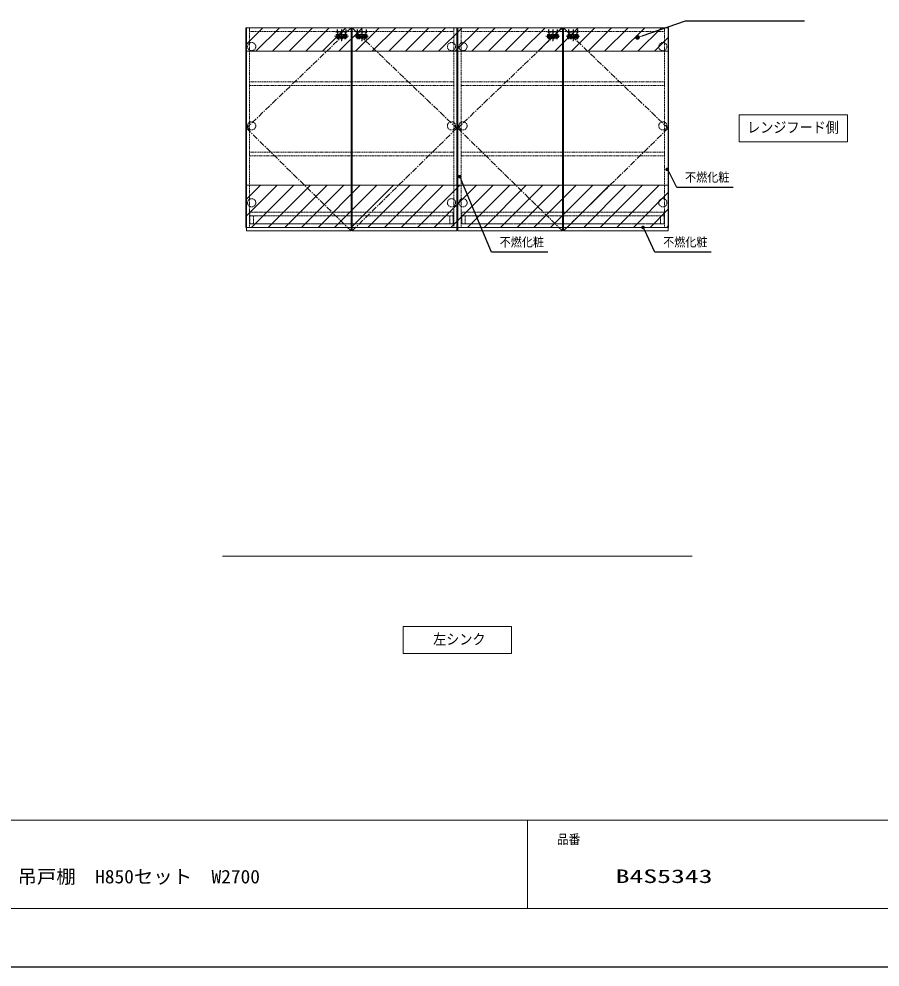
# Model space of a CAD drawing. Units: millimetres, scale not verified. Extents: x -6948 to 6948, y -3754 to 3754.
# Drawn here: x -3281 to 386, y -3671 to 367 of the extents above; entities that cross this region are included whole.
import ezdxf
from ezdxf.enums import TextEntityAlignment as Align

# ---------------------------------------------------------------- set-up
doc = ezdxf.new("R2010")
doc.units = ezdxf.units.MM
doc.header["$LTSCALE"] = 20
for name, pattern in [('USER1', [0.375, 0.25, -0.125]), ('USER2', [2, 1.25, -0.25, 0.25, -0.25]), ('USER3', [0.26, 0.01, -0.25])]:
    doc.linetypes.add(name, pattern=pattern)
for name, color, linetype, lineweight in [('0-0_KABE', 4, 'Continuous', 20), ('0-1_細線ﾚｲﾔｰ', 91, 'Continuous', 9), ('0-2_1', 30, 'Continuous', 13), ('0-3_0', 30, 'Continuous', 13), ('0-4_本体', 6, 'USER1', 25), ('0-5_寸法ﾚｲﾔｰ', 30, 'Continuous', 13), ('0-6_DEFPOINTS', 7, 'Continuous', 25), ('0-8_図面枠', 3, 'USER3', 15)]:
    doc.layers.add(name, color=color, linetype=linetype, lineweight=lineweight)
doc.styles.add('ＭＳ ゴシック', font='')
doc.styles.get('ＭＳ ゴシック').set_extended_font_data('MS Gothic')

# ---------------------------------------------------------------- blocks, each defined once
blk = doc.blocks.new('A$C6C503A1C')
at = {"layer": '0-2_1', "color": 1, "linetype": 'USER2'}
for p, q in [((593.1, 857.4), (593.1, 0)), ((0, 428.7), (1186.2, 428.7)), ((213.1, 674.8), (213.1, 182.6)), ((973.1, 674.8), (973.1, 182.6))]:
    blk.add_line(p, q, dxfattribs=at)
at = {"layer": '0-2_1', "color": 1, "linetype": 'USER1'}
for p, q in [((123.1, 528.7), (123.1, 328.7)), ((163.1, 568.7), (1023.1, 568.7)), ((163.1, 288.7), (1023.1, 288.7)), ((333.1, 568.7), (333.1, 288.7)), ((413.1, 568.7), (413.1, 288.7)), ((413.1, 358.7), (773.1, 358.7)), ((773.1, 568.7), (773.1, 288.7)), ((853.1, 568.7), (853.1, 288.7)), ((1063.1, 528.7), (1063.1, 328.7))]:
    blk.add_line(p, q, dxfattribs=at)
at = {"layer": '0-2_1', "color": 1}
for p, q in [((176.1, 398.7), (176.1, 458.7)), ((250.1, 458.7), (250.1, 398.7)), ((936.1, 458.7), (936.1, 398.7)), ((1010.1, 398.7), (1010.1, 458.7))]:
    blk.add_line(p, q, dxfattribs=at)
at = {"layer": '0-2_1', "color": 1, "linetype": 'USER1'}
for centre, start, end in [((163.1, 528.7), 90, 180), ((163.1, 328.7), 180, 270), ((1023.1, 528.7), 0, 90), ((1023.1, 328.7), 270, 0)]:
    blk.add_arc(centre, 40, start, end, dxfattribs=at)
at = {"layer": '0-2_1', "color": 1}
for centre, start, end in [((213.1, 458.7), 0, 180), ((213.1, 398.7), 180, 0), ((973.1, 458.7), 0, 180), ((973.1, 398.7), 180, 0)]:
    blk.add_arc(centre, 37, start, end, dxfattribs=at)
blk = doc.blocks.new('A$C3CB362AA')
at = {"layer": '0-4_本体', "linetype": 'USER2'}
for p, q in [((420, 4584), (420, 2900)), ((2320, 4584), (2320, 0)), ((4220, 4584), (4220, 2900))]:
    blk.add_line(p, q, dxfattribs=at)
at = {"layer": '0-4_本体'}
for p, q in [((770, 3857), (770, 1037)), ((770, 1637), (3870, 1637)), ((970, 837), (3670, 837)), ((1820, 2687), (2820, 2687)), ((1820, 2687), (1820, 837)), ((1820, 1887), (2820, 1887)), ((2820, 2687), (2820, 837)), ((3870, 3857), (3870, 1037))]:
    blk.add_line(p, q, dxfattribs=at)
blk.add_lwpolyline([(0, 3857), (4640, 3857), (4640, 3557), (0, 3557)], close=True, dxfattribs=at)
for centre, start, end in [((970, 1037), 180, 270), ((3670, 1037), 270, 0)]:
    blk.add_arc(centre, 200, start, end, dxfattribs=at)
blk = doc.blocks.new('A$C0D9D3555')
at = {"layer": '0-2_1', "xscale": -1}
blk.add_blockref('A$C6C503A1C', (1186.2, 0), dxfattribs=at)
at = {"layer": '0-2_1', "xscale": 0.2, "yscale": 0.2}
blk.add_blockref('A$C3CB362AA', (129.1, 73.3), dxfattribs=at)
blk = doc.blocks.new('A$C5FB3959E')
at = {"layer": '0-1_細線ﾚｲﾔｰ', "linetype": 'USER1'}
for p, q in [((17240, 1000), (0, 1000)), ((0, 1000), (0, 0)), ((17240, 0), (17240, 1000)), ((17240, 700), (0, 700)), ((0, 0), (17240, 0)), ((300, 700), (300, 0)), ((16940, 700), (16940, 0))]:
    blk.add_line(p, q, dxfattribs=at)
blk = doc.blocks.new('A$C5FB395D7')
at = {"layer": '0-1_細線ﾚｲﾔｰ', "linetype": 'USER1'}
for p, q in [((17320, 1000), (0, 1000)), ((0, 1000), (0, 0)), ((17320, 0), (17320, 1000)), ((17320, 700), (0, 700)), ((0, 0), (17320, 0)), ((300, 700), (300, 0)), ((17020, 700), (17020, 0))]:
    blk.add_line(p, q, dxfattribs=at)
blk = doc.blocks.new('_DOT')
at = {"layer": '0-3_0'}
blk.add_line((-10, 0), (-20, 0), dxfattribs=at)
for points in [[(0, 0), (-10, 0), (-9.92, 1.25)], [(0, 0), (-9.92, -1.25), (-10, 0)], [(0, 0), (-9.92, 1.25), (-9.69, 2.49)], [(0, 0), (-9.69, -2.49), (-9.92, -1.25)], [(0, 0), (-9.69, 2.49), (-9.3, 3.68)], [(0, 0), (-9.3, -3.68), (-9.69, -2.49)], [(0, 0), (-9.3, 3.68), (-8.76, 4.82)], [(0, 0), (-8.76, -4.82), (-9.3, -3.68)], [(0, 0), (-8.76, 4.82), (-8.09, 5.88)], [(0, 0), (-8.09, -5.88), (-8.76, -4.82)], [(0, 0), (-8.09, 5.88), (-7.29, 6.85)], [(0, 0), (-7.29, -6.85), (-8.09, -5.88)], [(0, 0), (-7.29, 6.85), (-6.37, 7.71)], [(0, 0), (-6.37, -7.71), (-7.29, -6.85)], [(0, 0), (-6.37, 7.71), (-5.36, 8.44)], [(0, 0), (-5.36, -8.44), (-6.37, -7.71)], [(0, 0), (-5.36, 8.44), (-4.26, 9.05)], [(0, 0), (-4.26, -9.05), (-5.36, -8.44)], [(0, 0), (-4.26, 9.05), (-3.09, 9.51)], [(0, 0), (-3.09, -9.51), (-4.26, -9.05)], [(0, 0), (-3.09, 9.51), (-1.87, 9.82)], [(0, 0), (-1.87, -9.82), (-3.09, -9.51)], [(0, 0), (-1.87, 9.82), (-0.63, 9.98)], [(0, 0), (-0.63, -9.98), (-1.87, -9.82)], [(0, 0), (-0.63, 9.98), (0.63, 9.98)], [(0, 0), (0.63, -9.98), (-0.63, -9.98)], [(0, 0), (0.63, 9.98), (1.87, 9.82)], [(0, 0), (1.87, 9.82), (3.09, 9.51)], [(0, 0), (3.09, 9.51), (4.26, 9.05)], [(0, 0), (4.26, 9.05), (5.36, 8.44)], [(0, 0), (5.36, 8.44), (6.37, 7.71)], [(0, 0), (6.37, 7.71), (7.29, 6.85)], [(0, 0), (7.29, 6.85), (8.09, 5.88)], [(0, 0), (8.09, 5.88), (8.76, 4.82)], [(0, 0), (8.76, 4.82), (9.3, 3.68)], [(0, 0), (9.3, 3.68), (9.69, 2.49)], [(0, 0), (9.69, 2.49), (9.92, 1.25)], [(0, 0), (9.92, 1.25), (10, 0)], [(0, 0), (1.87, -9.82), (0.63, -9.98)], [(0, 0), (3.09, -9.51), (1.87, -9.82)], [(0, 0), (4.26, -9.05), (3.09, -9.51)], [(0, 0), (5.36, -8.44), (4.26, -9.05)], [(0, 0), (6.37, -7.71), (5.36, -8.44)], [(0, 0), (7.29, -6.85), (6.37, -7.71)], [(0, 0), (8.09, -5.88), (7.29, -6.85)], [(0, 0), (8.76, -4.82), (8.09, -5.88)], [(0, 0), (9.3, -3.68), (8.76, -4.82)], [(0, 0), (9.69, -2.49), (9.3, -3.68)], [(0, 0), (9.92, -1.25), (9.69, -2.49)], [(0, 0), (10, 0), (9.92, -1.25)]]:
    blk.add_solid(points, dxfattribs=at)
blk = doc.blocks.new('DOT_31')
at = {"layer": '0-2_1'}
blk.add_line((-10, 0), (-20, 0), dxfattribs=at)
for points in [[(0, 0), (-10, 0), (-9.92, 1.25)], [(0, 0), (-9.92, -1.25), (-10, 0)], [(0, 0), (-9.92, 1.25), (-9.69, 2.49)], [(0, 0), (-9.69, -2.49), (-9.92, -1.25)], [(0, 0), (-9.69, 2.49), (-9.3, 3.68)], [(0, 0), (-9.3, -3.68), (-9.69, -2.49)], [(0, 0), (-9.3, 3.68), (-8.76, 4.82)], [(0, 0), (-8.76, -4.82), (-9.3, -3.68)], [(0, 0), (-8.76, 4.82), (-8.09, 5.88)], [(0, 0), (-8.09, -5.88), (-8.76, -4.82)], [(0, 0), (-8.09, 5.88), (-7.29, 6.85)], [(0, 0), (-7.29, -6.85), (-8.09, -5.88)], [(0, 0), (-7.29, 6.85), (-6.37, 7.71)], [(0, 0), (-6.37, -7.71), (-7.29, -6.85)], [(0, 0), (-6.37, 7.71), (-5.36, 8.44)], [(0, 0), (-5.36, -8.44), (-6.37, -7.71)], [(0, 0), (-5.36, 8.44), (-4.26, 9.05)], [(0, 0), (-4.26, -9.05), (-5.36, -8.44)], [(0, 0), (-4.26, 9.05), (-3.09, 9.51)], [(0, 0), (-3.09, -9.51), (-4.26, -9.05)], [(0, 0), (-3.09, 9.51), (-1.87, 9.82)], [(0, 0), (-1.87, -9.82), (-3.09, -9.51)], [(0, 0), (-1.87, 9.82), (-0.63, 9.98)], [(0, 0), (-0.63, -9.98), (-1.87, -9.82)], [(0, 0), (-0.63, 9.98), (0.63, 9.98)], [(0, 0), (0.63, -9.98), (-0.63, -9.98)], [(0, 0), (0.63, 9.98), (1.87, 9.82)], [(0, 0), (1.87, 9.82), (3.09, 9.51)], [(0, 0), (3.09, 9.51), (4.26, 9.05)], [(0, 0), (4.26, 9.05), (5.36, 8.44)], [(0, 0), (5.36, 8.44), (6.37, 7.71)], [(0, 0), (6.37, 7.71), (7.29, 6.85)], [(0, 0), (7.29, 6.85), (8.09, 5.88)], [(0, 0), (8.09, 5.88), (8.76, 4.82)], [(0, 0), (8.76, 4.82), (9.3, 3.68)], [(0, 0), (9.3, 3.68), (9.69, 2.49)], [(0, 0), (9.69, 2.49), (9.92, 1.25)], [(0, 0), (9.92, 1.25), (10, 0)], [(0, 0), (1.87, -9.82), (0.63, -9.98)], [(0, 0), (3.09, -9.51), (1.87, -9.82)], [(0, 0), (4.26, -9.05), (3.09, -9.51)], [(0, 0), (5.36, -8.44), (4.26, -9.05)], [(0, 0), (6.37, -7.71), (5.36, -8.44)], [(0, 0), (7.29, -6.85), (6.37, -7.71)], [(0, 0), (8.09, -5.88), (7.29, -6.85)], [(0, 0), (8.76, -4.82), (8.09, -5.88)], [(0, 0), (9.3, -3.68), (8.76, -4.82)], [(0, 0), (9.69, -2.49), (9.3, -3.68)], [(0, 0), (9.92, -1.25), (9.69, -2.49)], [(0, 0), (10, 0), (9.92, -1.25)]]:
    blk.add_solid(points, dxfattribs=at)

msp = doc.modelspace()

# ---------------------------------------------------------------- linework, layer by layer
at = {"layer": '0-0_KABE'}
msp.add_line((-2414, -1921), (-414, -1921), dxfattribs=at)
at = {"layer": '0-1_細線ﾚｲﾔｰ'}
for p, q in [((-2314, 327.68), (-2312.68, 329)), ((-2314, 256.97), (-2241.97, 329)), ((-2271.26, 229), (-2171.26, 329)), ((-2200.55, 229), (-2100.55, 329)), ((-2129.84, 229), (-2029.84, 329)), ((-2059.13, 229), (-1959.13, 329)), ((-1988.42, 229), (-1888.42, 329)), ((-1917.71, 229), (-1817.71, 329)), ((-1846.99, 229), (-1746.99, 329)), ((-1776.28, 229), (-1676.28, 329)), ((-1705.57, 229), (-1605.57, 329)), ((-1634.86, 229), (-1534.86, 329)), ((-1564.15, 229), (-1464.15, 329)), ((-1493.44, 229), (-1393.44, 329)), ((-1422.73, 229), (-1322.73, 329)), ((-1352.02, 229), (-1252.02, 329)), ((-1281.31, 229), (-1181.31, 329)), ((-1210.6, 229), (-1110.6, 329)), ((-1139.89, 229), (-1039.89, 329)), ((-1069.18, 229), (-969.18, 329)), ((-998.47, 229), (-898.47, 329)), ((-927.76, 229), (-827.76, 329)), ((-857.05, 229), (-757.05, 329)), ((-786.33, 229), (-686.33, 329)), ((-715.62, 229), (-615.62, 329)), ((-644.91, 229), (-544.91, 329)), ((-574.2, 229), (-514, 289.2)), ((-2314, -403.72), (-2251.28, -341)), ((-2314, -474.43), (-2180.57, -341)), ((-2289.86, -521), (-2109.86, -341)), ((-2219.15, -521), (-2039.15, -341)), ((-2148.44, -521), (-1968.44, -341)), ((-2077.73, -521), (-1897.73, -341)), ((-2007.02, -521), (-1827.02, -341)), ((-1936.31, -521), (-1756.31, -341)), ((-1865.6, -521), (-1685.6, -341)), ((-1794.89, -521), (-1614.89, -341)), ((-1724.18, -521), (-1544.18, -341)), ((-1653.47, -521), (-1473.47, -341)), ((-1582.76, -521), (-1402.76, -341)), ((-1512.05, -521), (-1332.05, -341)), ((-1441.33, -521), (-1261.33, -341)), ((-1370.62, -521), (-1190.62, -341)), ((-1299.91, -521), (-1119.91, -341)), ((-1229.2, -521), (-1049.2, -341)), ((-1158.49, -521), (-978.49, -341)), ((-1087.78, -521), (-907.78, -341)), ((-1017.07, -521), (-837.07, -341)), ((-946.36, -521), (-766.36, -341)), ((-875.65, -521), (-695.65, -341)), ((-804.94, -521), (-624.94, -341)), ((-734.23, -521), (-554.23, -341)), ((-663.52, -521), (-514, -371.48)), ((-592.81, -521), (-514, -442.19)), ((-522.1, -521), (-514, -512.91))]:
    msp.add_line(p, q, dxfattribs=at)
at = {"layer": '0-1_細線ﾚｲﾔｰ', "linetype": 'USER1'}
for p, q in [((-2299, 329), (-2299, -521)), ((-1429, 329), (-1429, -521)), ((-1397, 329), (-1397, -521)), ((-531, 329), (-531, -521)), ((-2299, 314), (-1429, 314)), ((-1397, 314), (-531, 314)), ((-2299, -506), (-1429, -506)), ((-1414, -521), (-514, -521)), ((-1414, -521), (-514, -521)), ((-1397, -506), (-531, -506))]:
    msp.add_line(p, q, dxfattribs=at)
at = {"layer": '0-1_細線ﾚｲﾔｰ'}
for points in [[(-2314, 229), (-514, 229), (-514, 329), (-2314, 329)], [(-2314, -521), (-514, -521), (-514, -341), (-2314, -341)]]:
    msp.add_lwpolyline(points, close=True, dxfattribs=at)
at = {"layer": '0-1_細線ﾚｲﾔｰ', "linetype": 'USER2'}
for points in [[(-1866, 329), (-2312, -98.5), (-1866, -536)], [(-1862, 329), (-1416, -98.5), (-1862, -536)], [(-966, 329), (-1412, -98.5), (-966, -536)], [(-962, 329), (-516, -98.5), (-962, -536)]]:
    msp.add_lwpolyline(points, dxfattribs=at)
at = {"layer": '0-1_細線ﾚｲﾔｰ', "linetype": 'USER1'}
for points in [[(-2299, 99), (-1429, 99), (-1429, 84), (-2299, 84)], [(-1397, 99), (-531, 99), (-531, 84), (-1397, 84)], [(-2299, -201), (-1429, -201), (-1429, -216), (-2299, -216)], [(-1397, -201), (-531, -201), (-531, -216), (-1397, -216)]]:
    msp.add_lwpolyline(points, close=True, dxfattribs=at)
for centre in [(-2289.5, 249), (-1438.5, 249), (-1389.5, 249), (-538.5, 249), (-2289.5, -88.5), (-1438.5, -88.5), (-1389.5, -88.5), (-538.5, -88.5), (-2289.5, -416), (-1438.5, -416), (-1389.5, -416), (-538.5, -416)]:
    msp.add_circle(centre, 17.5, dxfattribs=at)
at = {"layer": '0-2_1', "color": 7}
for p, q in [((-2314, -521), (-2314, 329)), ((-1414, -521), (-1414, 329)), ((-514, 329), (-1414, 329)), ((-514, 329), (-514, -521))]:
    msp.add_line(p, q, dxfattribs=at)
for points in [[(-2312, -536), (-1866, -536), (-1866, 329), (-2312, 329)], [(-1416, -536), (-1862, -536), (-1862, 329), (-1416, 329)], [(-1412, -536), (-966, -536), (-966, 329), (-1412, 329)], [(-516, -536), (-962, -536), (-962, 329), (-516, 329)]]:
    msp.add_lwpolyline(points, close=True, dxfattribs=at)
msp.add_lwpolyline([(-514, -521), (-514, 329), (-1414, 329), (-1414, -521)], dxfattribs=at)
at = {"layer": '0-3_0', "color": 7}
for p, q in [((-1414, 329), (-2314, 329)), ((-1114.5, -3046), (-1114.5, -3421))]:
    msp.add_line(p, q, dxfattribs=at)
at = {"layer": '0-5_寸法ﾚｲﾔｰ', "lineweight": 25}
for points in [[(64.2, 357.1), (-443.52, 357.1), (-627.36, 294.12)], [(-1028.03, -626.63), (-1268.28, -626.63), (-1397.35, -318.6)], [(-238.71, -350.54), (-478.96, -350.54), (-511.78, -285.96)], [(-332.05, -626.63), (-572.3, -626.63), (-614.99, -533.74)]]:
    msp.add_lwpolyline(points, dxfattribs=at)
at = {"layer": '0-6_DEFPOINTS'}
msp.add_line((3635.5, -3671), (-6864.5, -3671), dxfattribs=at)
at = {"layer": '0-8_図面枠', "linetype": 'Continuous'}
msp.add_line((-6614.5, -3046), (3385.5, -3046), dxfattribs=at)
for points in [[(-6614.5, -3421), (3385.5, -3421), (3385.5, 3504), (-6614.5, 3504)], [(-214, -40.92), (-214, -156.09), (247.49, -156.09), (247.49, -40.92)], [(-1183.25, -2221), (-1644.75, -2221), (-1644.75, -2336.17), (-1183.25, -2336.17)]]:
    msp.add_lwpolyline(points, close=True, dxfattribs=at)

# ---------------------------------------------------------------- block references
at = {"layer": '0-1_細線ﾚｲﾔｰ', "xscale": 0.05, "yscale": 0.05}
for name, p in [('A$C5FB395D7', (-2297, -506)), ('A$C5FB3959E', (-1395, -506))]:
    msp.add_blockref(name, p, dxfattribs=at)
at = {"layer": '0-3_0', "xscale": 0.05, "yscale": 0.05}
for p in [(-1936.66, 271.76), (-1850.66, 271.76), (-1036.66, 271.76), (-950.66, 271.76)]:
    msp.add_blockref('A$C0D9D3555', p, dxfattribs=at)
at = {"layer": '0-5_寸法ﾚｲﾔｰ', "rotation": 197.16939}
msp.add_blockref('DOT_31', (-646.47, 288.21), dxfattribs=at)
at = {"layer": '0-5_寸法ﾚｲﾔｰ', "xscale": 0.75, "yscale": 0.75}
for p, rotation in [((-520.71, -273.91), 126.52001), ((-1403.71, -305.01), 115.06615), ((-622.9, -521), 121.84473)]:
    msp.add_blockref('_DOT', p, dxfattribs=dict(at, rotation=rotation))

# ---------------------------------------------------------------- texts
at = {"layer": '0-3_0', "color": 7, "style": 'ＭＳ ゴシック', "width": 0.9}
for p in [(-443.96, -337.94), (-1233.28, -614.03), (-537.3, -614.03)]:
    msp.add_text('不燃化粧', height=38.42, dxfattribs=at).set_placement(p, align=Align.BOTTOM_LEFT)
at = {"layer": '0-8_図面枠', "style": 'ＭＳ ゴシック'}
for s, height, width, p in [('レンジフード側', 45.45, 0.9, (-179.5, -131.22)), ('左シンク', 45.45, 0.9, (-1516.81, -2311.31)), ('品番', 40.47, 0.9, (-989.5, -3158.96)), ('システムキッチン 吊戸棚\u3000H850セット\u3000W2700', 57.73, 1.05, (-3989.5, -3332.1)), ('B4S5343', 57.77, 1.5, (-739.5, -3330.49))]:
    msp.add_text(s, height=height, dxfattribs=dict(at, width=width)).set_placement(p, align=Align.BOTTOM_LEFT)

doc.saveas('drawing.dxf')
